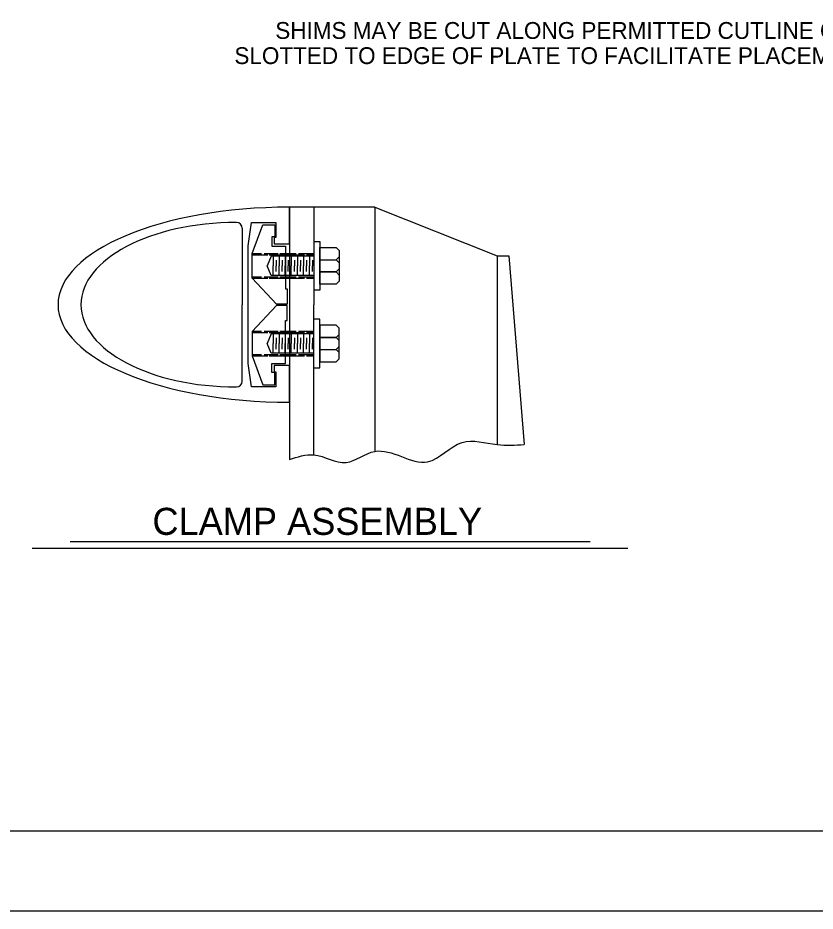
# Model space of a CAD drawing. Extents: x 92208.1 to 92223.3, y 89765.7 to 89782.4.
# Drawn here: x 92213.787 to 92215.775, y 89765.668 to 89767.895 of the extents above; entities that cross this region are included whole.
import ezdxf

# ---------------------------------------------------------------- set-up
doc = ezdxf.new("R2010")
doc.units = 0
for name, color, linetype in [('Miscellaneous Lines', 7, 'Continuous'), ('Plan Sheet', 7, 'Continuous'), ('Plot Shape', 7, 'Continuous'), ('Structural Steel Lines', 7, 'Continuous'), ('Text', 7, 'Continuous')]:
    doc.layers.add(name, color=color, linetype=linetype)

msp = doc.modelspace()

# ---------------------------------------------------------------- linework, layer by layer
at = {"layer": 'Miscellaneous Lines'}
for p in [(92214.3469, 89767.3702), (92214.3469, 89766.9892)]:
    msp.add_line(p, (92214.3469, 89767.1797), dxfattribs=at)
msp.add_lwpolyline([(92214.4646, 89766.9366), (92214.4646, 89767.0277), (92214.4268, 89767.0277), (92214.4268, 89767.0125), (92214.4306, 89767.0125), (92214.4306, 89766.9746), (92214.3697, 89766.9746), (92214.3621, 89767.0331), (92214.3621, 89767.1797), (92214.3621, 89767.3261), (92214.3697, 89767.3847), (92214.4306, 89767.3847), (92214.4306, 89767.3468), (92214.4268, 89767.3468), (92214.4268, 89767.3316), (92214.4646, 89767.3316), (92214.4646, 89767.4227)], dxfattribs=at)
for centre, start, end in [((92214.3324, 89767.3701), 0, 90), ((92214.3324, 89766.9892), 270, 0)]:
    msp.add_arc(centre, 0.0146, start, end, dxfattribs=at)
for centre, major_axis, ratio, start_param, end_param in [((92214.4646, 89767.1797), (-0.577, 0), 0.42124, 4.712389, 6.283185), ((92214.3324, 89767.1797), (-0.3877, 0), 0.52879, 4.712389, 6.283185), ((92214.4646, 89767.1797), (-0.577, 0), 0.42124, 0, 1.570796), ((92214.3324, 89767.1797), (-0.3877, 0), 0.52879, 0, 1.570796)]:
    msp.add_ellipse(centre, major_axis=major_axis, ratio=ratio, start_param=start_param, end_param=end_param, dxfattribs=at)
at = {"layer": 'Plan Sheet'}
msp.add_line((92208.4483, 89765.868), (92219.0084, 89765.868), dxfattribs=at)
at = {"layer": 'Plot Shape'}
msp.add_lwpolyline([(92208.1004, 89772.928), (92219.0113, 89772.928), (92219.0113, 89765.668), (92208.1004, 89765.668)], close=True, dxfattribs=at)
at = {"layer": 'Structural Steel Lines'}
for p, q in [((92214.6772, 89767.4227), (92214.4646, 89767.4227)), ((92214.4646, 89767.4227), (92214.4646, 89766.7934)), ((92214.5255, 89767.4227), (92214.5255, 89767.1797)), ((92214.6772, 89767.4227), (92214.6772, 89766.8141)), ((92214.4188, 89767.3005), (92214.4094, 89767.2764)), ((92214.5255, 89767.3005), (92214.4188, 89767.3005)), ((92214.4239, 89767.3005), (92214.4239, 89767.2764)), ((92214.4315, 89767.2905), (92214.4315, 89767.2764)), ((92214.4391, 89767.3005), (92214.4391, 89767.2764)), ((92214.4467, 89767.2905), (92214.4467, 89767.2764)), ((92214.4542, 89767.3005), (92214.4542, 89767.2764)), ((92214.4618, 89767.2905), (92214.4618, 89767.2764)), ((92214.4693, 89767.3005), (92214.4693, 89767.2764)), ((92214.4769, 89767.2905), (92214.4769, 89767.2764)), ((92214.4845, 89767.3005), (92214.4845, 89767.2764)), ((92214.4921, 89767.2905), (92214.4921, 89767.2764)), ((92214.4997, 89767.3005), (92214.4997, 89767.2764)), ((92214.5073, 89767.2905), (92214.5073, 89767.2764)), ((92214.5148, 89767.3005), (92214.5148, 89767.2764)), ((92214.5224, 89767.2905), (92214.5224, 89767.2764)), ((92214.9823, 89767.3013), (92214.9823, 89766.8312)), ((92214.4188, 89767.2523), (92214.4094, 89767.2764)), ((92214.4239, 89767.2523), (92214.4239, 89767.2764)), ((92214.4315, 89767.2623), (92214.4315, 89767.2764)), ((92214.4391, 89767.2523), (92214.4391, 89767.2764)), ((92214.4467, 89767.2623), (92214.4467, 89767.2764)), ((92214.4542, 89767.2523), (92214.4542, 89767.2764)), ((92214.4618, 89767.2623), (92214.4618, 89767.2764)), ((92214.4693, 89767.2523), (92214.4693, 89767.2764)), ((92214.4769, 89767.2623), (92214.4769, 89767.2764)), ((92214.4845, 89767.2523), (92214.4845, 89767.2764)), ((92214.4921, 89767.2623), (92214.4921, 89767.2764)), ((92214.4997, 89767.2523), (92214.4997, 89767.2764)), ((92214.5073, 89767.2623), (92214.5073, 89767.2764)), ((92214.5148, 89767.2523), (92214.5148, 89767.2764)), ((92214.5224, 89767.2623), (92214.5224, 89767.2764)), ((92214.5255, 89767.2523), (92214.4188, 89767.2523)), ((92214.5255, 89766.8054), (92214.5255, 89767.1797)), ((92214.4188, 89767.107), (92214.4094, 89767.0829)), ((92214.5255, 89767.107), (92214.4188, 89767.107)), ((92214.4239, 89767.107), (92214.4239, 89767.0829)), ((92214.4391, 89767.107), (92214.4391, 89767.0829)), ((92214.4542, 89767.107), (92214.4542, 89767.0829)), ((92214.4693, 89767.107), (92214.4693, 89767.0829)), ((92214.4845, 89767.107), (92214.4845, 89767.0829)), ((92214.4997, 89767.107), (92214.4997, 89767.0829)), ((92214.5148, 89767.107), (92214.5148, 89767.0829)), ((92214.4188, 89767.0589), (92214.4094, 89767.0829)), ((92214.4239, 89767.0589), (92214.4239, 89767.0829)), ((92214.4315, 89767.097), (92214.4315, 89767.0829)), ((92214.4315, 89767.0688), (92214.4315, 89767.0829)), ((92214.4391, 89767.0589), (92214.4391, 89767.0829)), ((92214.4467, 89767.097), (92214.4467, 89767.0829)), ((92214.4467, 89767.0688), (92214.4467, 89767.0829)), ((92214.4542, 89767.0589), (92214.4542, 89767.0829)), ((92214.4618, 89767.097), (92214.4618, 89767.0829)), ((92214.4618, 89767.0688), (92214.4618, 89767.0829)), ((92214.4693, 89767.0589), (92214.4693, 89767.0829)), ((92214.4769, 89767.097), (92214.4769, 89767.0829)), ((92214.4769, 89767.0688), (92214.4769, 89767.0829)), ((92214.4845, 89767.0589), (92214.4845, 89767.0829)), ((92214.4921, 89767.097), (92214.4921, 89767.0829)), ((92214.4921, 89767.0688), (92214.4921, 89767.0829)), ((92214.4997, 89767.0589), (92214.4997, 89767.0829)), ((92214.5073, 89767.097), (92214.5073, 89767.0829)), ((92214.5073, 89767.0688), (92214.5073, 89767.0829)), ((92214.5148, 89767.0589), (92214.5148, 89767.0829)), ((92214.5224, 89767.097), (92214.5224, 89767.0829)), ((92214.5224, 89767.0688), (92214.5224, 89767.0829)), ((92214.5255, 89767.0589), (92214.4188, 89767.0589))]:
    msp.add_line(p, q, dxfattribs=at)
for points in [[(92214.6772, 89767.4227), (92214.9823, 89767.3013), (92215.0114, 89767.3013), (92215.0498, 89766.8311)], [(92214.3982, 89767.3791), (92214.4286, 89767.3791), (92214.4286, 89767.3487), (92214.421, 89767.3487), (92214.421, 89767.3259), (92214.4552, 89767.3259), (92214.4552, 89767.2195), (92214.459, 89767.2195), (92214.459, 89767.1814), (92214.4324, 89767.1814), (92214.3716, 89767.2461), (92214.3716, 89767.3069), (92214.3982, 89767.3791)], [(92214.5255, 89767.3373), (92214.5407, 89767.3373), (92214.5407, 89767.2764), (92214.5407, 89767.2158), (92214.5255, 89767.2158)], [(92214.3953, 89767.3067), (92214.3716, 89767.3067), (92214.3716, 89767.3041), (92214.4107, 89767.3041)], [(92214.4369, 89767.3067), (92214.4013, 89767.3067)], [(92214.4141, 89767.3041), (92214.5019, 89767.3041)], [(92214.4818, 89767.3067), (92214.4408, 89767.3067)], [(92214.5255, 89767.3067), (92214.4871, 89767.3067)], [(92214.5073, 89767.3041), (92214.5255, 89767.3041)], [(92214.5407, 89767.3221), (92214.5809, 89767.3221), (92214.5885, 89767.3145), (92214.5885, 89767.2384), (92214.5809, 89767.2308), (92214.5407, 89767.2308), (92214.5407, 89767.3221), (92214.5407, 89767.2916), (92214.5809, 89767.2916), (92214.5885, 89767.2992), (92214.5809, 89767.2916), (92214.5885, 89767.284), (92214.5885, 89767.2689), (92214.5809, 89767.2612), (92214.5407, 89767.2612), (92214.5809, 89767.2612), (92214.5885, 89767.2536)], [(92214.3953, 89767.2487), (92214.3716, 89767.2487), (92214.3716, 89767.2461), (92214.4107, 89767.2461)], [(92214.4369, 89767.2487), (92214.4013, 89767.2487)], [(92214.4141, 89767.2461), (92214.5019, 89767.2461)], [(92214.4818, 89767.2487), (92214.4408, 89767.2487)], [(92214.5255, 89767.2487), (92214.4871, 89767.2487)], [(92214.5073, 89767.2461), (92214.5255, 89767.2461)], [(92214.3982, 89766.9803), (92214.4286, 89766.9803), (92214.4286, 89767.0106), (92214.421, 89767.0106), (92214.421, 89767.0334), (92214.4552, 89767.0334), (92214.4552, 89767.1399), (92214.459, 89767.1399), (92214.459, 89767.1779), (92214.4324, 89767.1779), (92214.3716, 89767.1132), (92214.3716, 89767.0524), (92214.3982, 89766.9803)], [(92214.5255, 89767.0221), (92214.5407, 89767.0221), (92214.5407, 89767.0829), (92214.5407, 89767.1435), (92214.5255, 89767.1435)], [(92214.5407, 89767.0373), (92214.5809, 89767.0373), (92214.5885, 89767.0449), (92214.5885, 89767.1209), (92214.5809, 89767.1285), (92214.5407, 89767.1285), (92214.5407, 89767.0373), (92214.5407, 89767.0678), (92214.5809, 89767.0678), (92214.5885, 89767.0602), (92214.5809, 89767.0678), (92214.5885, 89767.0753), (92214.5885, 89767.0905), (92214.5809, 89767.0981), (92214.5407, 89767.0981), (92214.5809, 89767.0981), (92214.5885, 89767.1057)], [(92214.3953, 89767.113), (92214.3716, 89767.113), (92214.3716, 89767.1104), (92214.4107, 89767.1104)], [(92214.4369, 89767.113), (92214.4013, 89767.113)], [(92214.4141, 89767.1104), (92214.5019, 89767.1104)], [(92214.4818, 89767.113), (92214.4408, 89767.113)], [(92214.5255, 89767.113), (92214.4871, 89767.113)], [(92214.5073, 89767.1104), (92214.5255, 89767.1104)], [(92214.3953, 89767.055), (92214.3716, 89767.055), (92214.3716, 89767.0524), (92214.4107, 89767.0524)], [(92214.4369, 89767.055), (92214.4013, 89767.055)], [(92214.4141, 89767.0524), (92214.5019, 89767.0524)], [(92214.4818, 89767.055), (92214.4408, 89767.055)], [(92214.5255, 89767.055), (92214.4871, 89767.055)], [(92214.5073, 89767.0524), (92214.5255, 89767.0524)]]:
    msp.add_lwpolyline(points, dxfattribs=at)
msp.add_spline([(92214.4646, 89766.7934), (92214.5255, 89766.8054), (92214.6061, 89766.7865), (92214.6772, 89766.8141), (92214.8092, 89766.7882), (92214.8953, 89766.8364), (92214.9823, 89766.8312), (92215.0498, 89766.8311)], degree=3, dxfattribs=at)
at = {"layer": 'Text'}
for p, q in [((92215.3088, 89766.5719), (92213.8234, 89766.5719)), ((92215.2142, 89766.5889), (92213.9181, 89766.5889))]:
    msp.add_line(p, q, dxfattribs=at)

# ---------------------------------------------------------------- texts
for s, height, p in [('SHIMS MAY BE CUT ALONG PERMITTED CUTLINE OR', 0.041927, (92214.4294, 89767.8423)), ('SLOTTED TO EDGE OF PLATE TO FACILITATE PLACEMENT.', 0.041927, (92214.3274, 89767.7795)), ('CLAMP ASSEMBLY', 0.067448, (92214.123, 89766.6059))]:
    msp.add_text(s, height=height, dxfattribs=at).set_placement(p)

doc.saveas('drawing.dxf')
